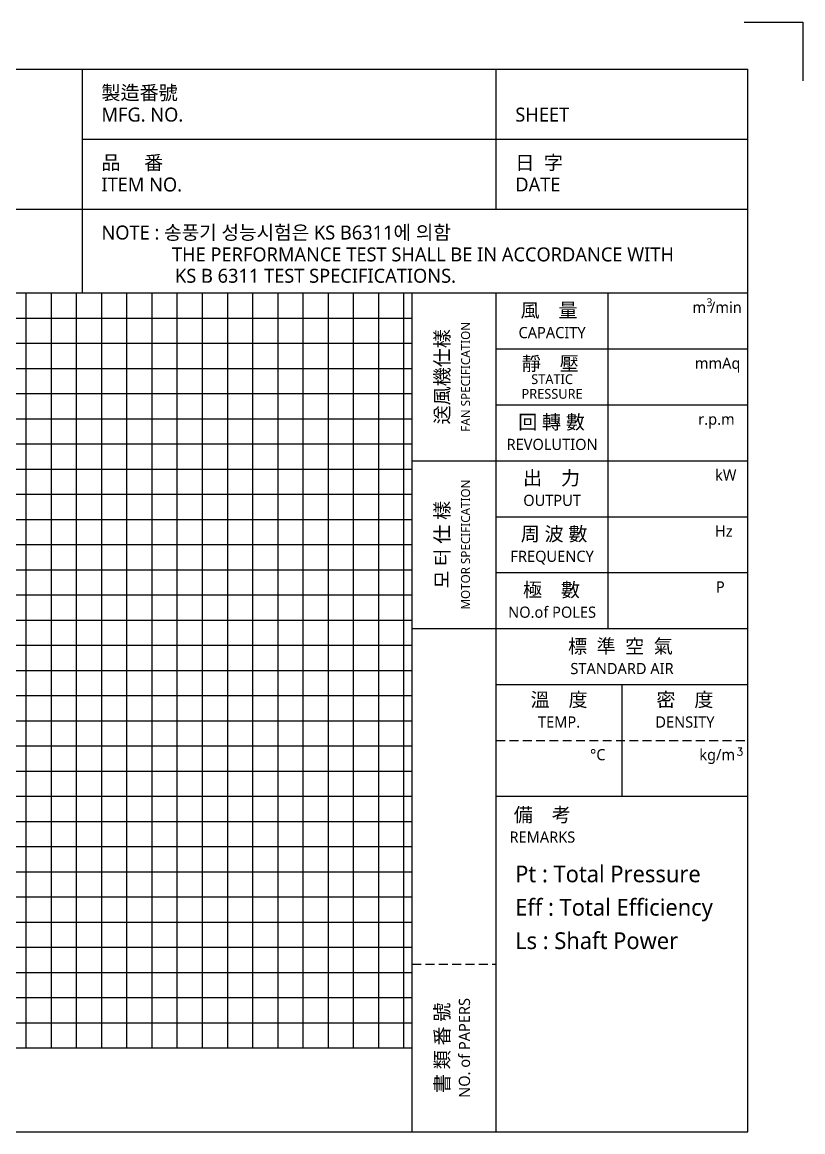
# Model space of a CAD drawing. Extents: x -58 to 229, y -23 to 183.
# Drawn here: x 89.3 to 228.8, y -15 to 183.4 of the extents above; entities that cross this region are included whole.
import ezdxf
from ezdxf.enums import TextEntityAlignment as Align

# ---------------------------------------------------------------- set-up
doc = ezdxf.new("R2010")
doc.units = 0
doc.header["$LTSCALE"] = 0.25
doc.linetypes.add('H2', pattern=[9.525, 6.35, -3.175])
doc.linetypes.add('HIDDEN', pattern=[9.525, 6.35, -3.175])
doc.styles.get("Standard").update_dxf_attribs({"font": 'romans.shx', "width": 0.8})
doc.styles.add('한글', font='malgun.ttf')

msp = doc.modelspace()

# ---------------------------------------------------------------- linework, layer by layer
at = {"color": 7, "linetype": 'Continuous'}
for p, q in [((-48, 175), (219, 175)), ((219, -15), (219, 175)), ((-48, -15), (219, -15))]:
    msp.add_line(p, q, dxfattribs=at)
at = {"color": 4, "linetype": 'Continuous'}
for p, q in [((100, 175), (100, 135)), ((174, 150), (174, 175)), ((100, 162.5), (219, 162.5)), ((-48, 150), (219, 150)), ((-48, 135), (219, 135)), ((90, 0), (90, 135)), ((99, 0), (99, 135)), ((108, 0), (108, 135)), ((117, 0), (117, 135)), ((126, 0), (126, 135)), ((135, 0), (135, 135)), ((144, 0), (144, 135)), ((153, 0), (153, 135)), ((159, -15), (159, 135)), ((174, -15), (174, 135)), ((194, 75), (194, 135)), ((0, 126), (159, 126)), ((174, 125), (219, 125)), ((0, 117), (159, 117)), ((174, 115), (219, 115)), ((0, 108), (159, 108)), ((159, 105), (219, 105)), ((0, 99), (159, 99)), ((174, 95), (219, 95)), ((0, 90), (159, 90)), ((174, 85), (219, 85)), ((0, 81), (159, 81)), ((159, 75), (219, 75)), ((0, 72), (159, 72)), ((174, 65), (219, 65)), ((196.5, 65), (196.5, 45)), ((0, 63), (159, 63)), ((0, 54), (159, 54)), ((0, 45), (159, 45)), ((174, 45), (219, 45)), ((0, 36), (159, 36)), ((0, 27), (159, 27)), ((0, 18), (159, 18)), ((0, 9), (159, 9)), ((0, 0), (159, 0))]:
    msp.add_line(p, q, dxfattribs=at)
at = {"color": 5, "linetype": 'Continuous'}
for p, q in [((94.5, 0), (94.5, 135)), ((103.5, 0), (103.5, 135)), ((112.5, 0), (112.5, 135)), ((121.5, 0), (121.5, 135)), ((130.5, 0), (130.5, 135)), ((139.5, 0), (139.5, 135)), ((148.5, 0), (148.5, 135)), ((157.5, 0), (157.5, 135)), ((0, 130.5), (159, 130.5)), ((0, 121.5), (159, 121.5)), ((0, 112.5), (159, 112.5)), ((0, 103.5), (159, 103.5)), ((0, 94.5), (159, 94.5)), ((0, 85.5), (159, 85.5)), ((0, 76.5), (159, 76.5)), ((0, 67.5), (159, 67.5)), ((0, 58.5), (159, 58.5)), ((0, 49.5), (159, 49.5)), ((0, 40.5), (159, 40.5)), ((0, 31.5), (159, 31.5)), ((0, 22.5), (159, 22.5)), ((0, 13.5), (159, 13.5)), ((0, 4.5), (159, 4.5))]:
    msp.add_line(p, q, dxfattribs=at)
at = {"color": 3, "linetype": 'HIDDEN'}
msp.add_line((174, 55), (219, 55), dxfattribs=at)
at = {"color": 3, "linetype": 'H2'}
msp.add_line((159, 15), (174, 15), dxfattribs=at)
at = {"color": 5}
msp.add_lwpolyline([(218.33, 183.43), (228.83, 183.43), (228.83, 172.93)], dxfattribs=at)

# ---------------------------------------------------------------- texts
at = {"color": 2, "linetype": 'Continuous', "style": '한글'}
for s, height, p in [('製造番號', 2.5, (103.43, 169.56)), ('MFG. NO.', 2.5, (103.43, 165.65)), ('SHEET', 2.5, (177.43, 165.65)), ('品     番', 2.5, (103.43, 157.06)), ('日  字', 2.5, (177.43, 157.06)), ('ITEM NO.', 2.5, (103.43, 153.15)), ('DATE', 2.5, (177.43, 153.15)), ('NOTE : 송풍기 성능시험은 KS B6311에 의함', 2.5, (103.43, 144.56)), ('THE PERFORMANCE TEST SHALL BE IN ACCORDANCE WITH ', 2.5, (116.04, 140.65)), ('KS B 6311 TEST SPECIFICATIONS.', 2.5, (116.59, 136.83)), ('m /min', 2, (209.11, 131.44)), ('3', 1.4, (211.62, 132.64)), ('mmAq', 2, (209.53, 121.44)), ('r.p.m', 2, (210.13, 111.44)), ('kW', 2, (213.14, 101.44)), ('Hz', 2, (213.14, 91.44)), ('P', 2, (213.29, 81.44)), ('%%dC', 2, (190.79, 51.44)), ('kg/m', 2, (210.32, 51.44)), ('Pt : Total Pressure', 3, (177.4, 29.62)), ('Eff : Total Efficiency', 3, (177.4, 23.65)), ('Ls : Shaft Power', 3, (177.4, 17.68))]:
    msp.add_text(s, height=height, dxfattribs=at).set_placement(p)
for s, height, p in [('風    量', 2.5, (183.45, 130.67)), ('CAPACITY', 2, (184, 126.92)), ('靜    壓', 2.5, (183.68, 121.13)), ('STATIC', 1.75, (184, 118.71)), ('PRESSURE', 1.75, (184, 116.09)), ('回 轉 數', 2.5, (183.9, 110.67)), ('REVOLUTION', 2, (184, 106.92)), ('出    力', 2.5, (183.9, 100.67)), ('OUTPUT', 2, (184, 96.92)), ('周 波 數', 2.5, (184.36, 90.67)), ('FREQUENCY', 2, (184, 86.92)), ('極    數', 2.5, (183.9, 80.67)), ('NO.of POLES', 2, (184, 76.92)), ('標  準  空  氣', 2.5, (196.21, 70.58)), ('STANDARD AIR', 2, (196.5, 66.84)), ('溫    度', 2.5, (185.25, 61.03)), ('密    度', 2.5, (207.75, 61.03)), ('TEMP.', 2, (185.25, 57.28)), ('DENSITY', 2, (207.75, 57.28)), ('備    考', 2.5, (182.26, 40.45)), ('REMARKS', 2, (182.26, 36.71))]:
    msp.add_text(s, height=height, dxfattribs=at).set_placement(p, align=Align.CENTER)
for s, height, p in [('FAN SPECIFICATION', 1.6, (169.33, 120.01)), ('送風機仕樣', 2.5, (165.59, 120.01)), ('MOTOR SPECIFICATION', 1.6, (169.33, 90.01)), ('모 터 仕 樣', 2.5, (165.59, 90.01)), ('書 類 番 號', 2.5, (165.59, 0)), ('NO. of PAPERS', 2, (169.33, 0))]:
    msp.add_text(s, height=height, rotation=90, dxfattribs=at).set_placement(p, align=Align.CENTER)
at = {"color": 2, "linetype": 'Continuous'}
msp.add_text('3', height=1.4, dxfattribs=at).set_placement((216.97, 52.28))

doc.saveas('drawing.dxf')
